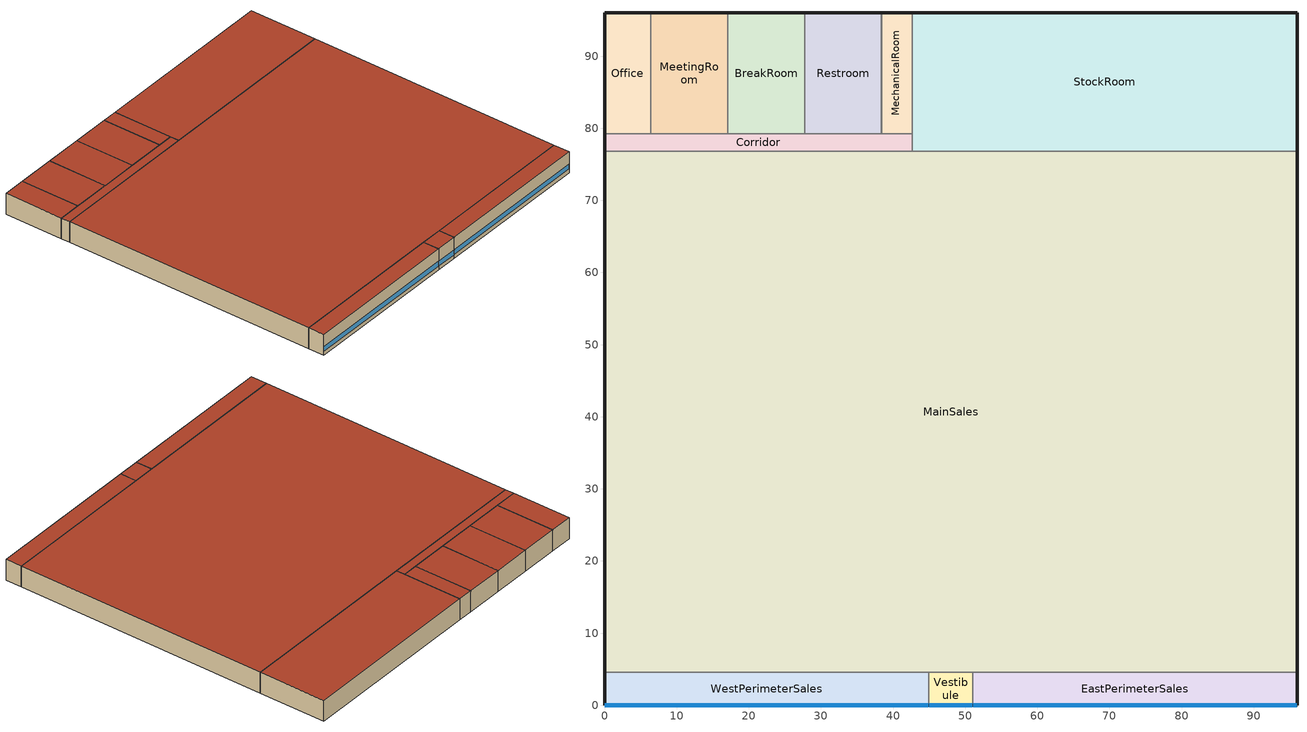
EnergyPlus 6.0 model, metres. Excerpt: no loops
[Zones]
Office
 floor ground (Unheated - 8in Slab with Carpet_Ext-slab): 6.4,96.01 6.4,79.25 0,79.25 0,96.01 z0
 wall outside (Mass_R-5.7 ci_Ext-wall): 6.4,96.01 0,96.01 0,79.25 z0:6.1
 wall to MeetingRoom (Standard_Int-Wall): 6.4,79.25 6.4,96.01 z0:6.1
 wall to Corridor (Standard_Int-Wall): 0,79.25 6.4,79.25 z0:6.1
 roof outside (IEAD_R-15 ci_Roof): 6.4,79.25 6.4,96.01 0,96.01 0,79.25 z6.1
BreakRoom
 floor ground (Unheated - 8in Slab with Carpet_Ext-slab): 27.74,96.01 27.74,79.25 17.07,79.25 17.07,96.01 z0
 wall outside (Mass_R-5.7 ci_Ext-wall): 27.74,96.01 17.07,96.01 z0:6.1
 wall to Corridor (Standard_Int-Wall): 17.07,79.25 27.74,79.25 z0:6.1
 wall to MeetingRoom (Standard_Int-Wall): 17.07,96.01 17.07,79.25 z0:6.1
 wall to Restroom (Standard_Int-Wall): 27.74,79.25 27.74,96.01 z0:6.1
 roof outside (IEAD_R-15 ci_Roof): 27.74,79.25 27.74,96.01 17.07,96.01 17.07,79.25 z6.1
WestPerimeterSales
 floor ground (Unheated - 8in Slab with Carpet_Ext-slab): 44.96,4.57 44.96,0 0,0 0,4.57 z0
 wall outside (Mass_R-5.7 ci_Ext-wall): 0,4.57 0,0 44.96,0 z0:6.1
 wall to MainSales (Standard_Int-Wall): 44.96,4.57 0,4.57 z0:6.1
 wall to Vestibule (Standard_Int-Wall): 44.96,0 44.96,4.57 z0:6.1
 window (std_window_UValue_3.237_SHGC_0.25_VT_0.318): 0.05,0 44.91,0 z1.1:2.45
 roof outside (IEAD_R-15 ci_Roof): 44.96,0 44.96,4.57 0,4.57 0,0 z6.1
Corridor
 floor ground (Unheated - 8in Slab with Carpet_Ext-slab): 42.67,79.25 42.67,76.81 0,76.81 0,79.25 z0
 wall outside (Mass_R-5.7 ci_Ext-wall): 0,79.25 0,76.81 z0:6.1
 wall to StockRoom (Standard_Int-Wall): 42.67,76.81 42.67,79.25 z0:6.1
 wall to MainSales (Standard_Int-Wall): 0,76.81 42.67,76.81 z0:6.1
 wall to MeetingRoom (Standard_Int-Wall): 17.07,79.25 6.4,79.25 z0:6.1
 wall to Restroom (Standard_Int-Wall): 38.4,79.25 27.74,79.25 z0:6.1
 wall to MechanicalRoom (Standard_Int-Wall): 42.67,79.25 38.4,79.25 z0:6.1
 roof outside (IEAD_R-15 ci_Roof): 42.67,76.81 42.67,79.25 0,79.25 0,76.81 z6.1
EastPerimeterSales
 floor ground (Unheated - 8in Slab with Carpet_Ext-slab): 96.01,4.57 96.01,0 51.05,0 51.05,4.57 z0
 wall outside (Mass_R-5.7 ci_Ext-wall): 51.05,0 96.01,0 96.01,4.57 z0:6.1
 wall to MainSales (Standard_Int-Wall): 96.01,4.57 51.05,4.57 z0:6.1
 wall to Vestibule (Standard_Int-Wall): 51.05,4.57 51.05,0 z0:6.1
 window (std_window_UValue_3.237_SHGC_0.25_VT_0.318): 51.1,0 95.96,0 z1.1:2.45
 roof outside (IEAD_R-15 ci_Roof): 96.01,0 96.01,4.57 51.05,4.57 51.05,0 z6.1
Vestibule
 floor ground (Unheated - 8in Slab with Carpet_Ext-slab): 51.05,4.57 51.05,0 44.96,0 44.96,4.57 z0
 wall outside (Mass_R-5.7 ci_Ext-wall): 44.96,0 51.05,0 z0:6.1
 wall to MainSales (Standard_Int-Wall): 51.05,4.57 44.96,4.57 z0:6.1
 window (std_window_UValue_3.237_SHGC_0.25_VT_0.318): 45.01,0 51,0 z1.1:2.45
 roof outside (IEAD_R-15 ci_Roof): 51.05,0 51.05,4.57 44.96,4.57 44.96,0 z6.1
StockRoom
 floor ground (Unheated - 8in Slab with Carpet_Ext-slab): 96.01,96.01 96.01,76.81 42.67,76.81 42.67,96.01 z0
 wall outside (Mass_R-5.7 ci_Ext-wall): 96.01,76.81 96.01,96.01 42.67,96.01 z0:6.1
 wall to MechanicalRoom (Standard_Int-Wall): 42.67,96.01 42.67,79.25 z0:6.1
 wall to MainSales (Standard_Int-Wall): 42.67,76.81 96.01,76.81 z0:6.1
 roof outside (IEAD_R-15 ci_Roof): 96.01,76.81 96.01,96.01 42.67,96.01 42.67,76.81 z6.1
MainSales
 floor ground (Unheated - 8in Slab with Carpet_Ext-slab): 96.01,76.81 96.01,4.57 0,4.57 0,76.81 z0
 wall outside (Mass_R-5.7 ci_Ext-wall): 96.01,4.57 96.01,76.81 / 0,76.81 0,4.57 z0:6.1
 roof outside (IEAD_R-15 ci_Roof): 96.01,4.57 96.01,76.81 0,76.81 0,4.57 z6.1
MeetingRoom
 floor ground (Unheated - 8in Slab with Carpet_Ext-slab): 17.07,96.01 17.07,79.25 6.4,79.25 6.4,96.01 z0
 wall outside (Mass_R-5.7 ci_Ext-wall): 17.07,96.01 6.4,96.01 z0:6.1
 roof outside (IEAD_R-15 ci_Roof): 17.07,79.25 17.07,96.01 6.4,96.01 6.4,79.25 z6.1
Restroom
 floor ground (Unheated - 8in Slab with Carpet_Ext-slab): 38.4,96.01 38.4,79.25 27.74,79.25 27.74,96.01 z0
 wall outside (Mass_R-5.7 ci_Ext-wall): 38.4,96.01 27.74,96.01 z0:6.1
 wall to MechanicalRoom (Standard_Int-Wall): 38.4,79.25 38.4,96.01 z0:6.1
 roof outside (IEAD_R-15 ci_Roof): 38.4,79.25 38.4,96.01 27.74,96.01 27.74,79.25 z6.1
MechanicalRoom
 floor ground (Unheated - 8in Slab with Carpet_Ext-slab): 42.67,96.01 42.67,79.25 38.4,79.25 38.4,96.01 z0
 wall outside (Mass_R-5.7 ci_Ext-wall): 42.67,96.01 38.4,96.01 z0:6.1
 roof outside (IEAD_R-15 ci_Roof): 42.67,79.25 42.67,96.01 38.4,96.01 38.4,79.25 z6.1
[Building]
Retail_100k_Baseline: North Axis=0; Terrain=City; Loads Convergence Tolerance Value=0.04; Temperature Convergence Tolerance Value=0.2; Solar Distribution=FullExterior; Maximum Number of Warmup Days=25
[Site:Location]
USA NV-LAS VEGAS: Latitude {deg}=36.07; Longitude {deg}=-115.17; Time Zone {hr}=-8; Elevation {m}=664
[Site:GroundTemperature:BuildingSurface]
18.89, 18.889, 18.895, 20.344, 20.899, 20.929, 20.753, 20.826, 21.013, 20.868, 19.246, 18.923
[Site:WaterMainsTemperature]
Calculation Method=CORRELATION; Annual Average Outdoor Air Temperature {C}=19.48; Maximum Difference In Monthly Average Outdoor Air Temperatures {deltaC}=25.6
[SizingPeriod:DesignDay] Barometric Pressure {Pa}=93598; Rain {0-no,1-yes}=0; Snow on ground {0-no,1-yes}=0; Day of Month=21; Daylight Savings Time Indicator=0; Humidity Indicating Type=WetBulb
Name | Maximum Dry-Bulb Temperature {C} | Daily Temp Range {C} | Humidity Indicating Conditions at Maximum Dry-Bulb | Wind Speed {m/s} design conditions vs. traditional 6.71 m/s (15 mph) | Wind Direction {Degrees; N=0, S=180} | Clearness {0.0 to 1.1} | Month | Day Type | Wind Speed {m/s} design conditions vs. traditional 3.35 m/s (7mph)
LAS_VEGAS Ann Htg 99.6% Condns DB | -1.7 | 0 | -1.7 | 3.1 | 240 | 0 | 1 | WinterDesignDay
LAS_VEGAS Ann Clg .4% Condns DB=>MWB | 42.4 | 13.6 | 19.4 |  | 230 | 1 | 7 | SummerDesignDay | 5.3
LAS_VEGAS Ann Clg .4% Condns WB=>MDB | 34.7 | 13.6 | 21.9 |  | 230 | 1 | 7 | SummerDesignDay | 5.3
[WindowMaterial:Glazing] Optical Data Type=SpectralAverage; Thickness=0.003; Infrared Transmittance at Normal Incidence=0; Dirt Correction Factor for Solar and Visible Transmittance=1; Solar Diffusing=No
Name | Solar Transmittance at Normal Incidence | Front Side Solar Reflectance at Normal Incidence | Back Side Solar Reflectance at Normal Incidence | Visible Transmittance at Normal Incidence | Front Side Visible Reflectance at Normal Incidence | Back Side Visible Reflectance at Normal Incidence | Front Side Infrared Hemispherical Emissivity | Back Side Infrared Hemispherical Emissivity | Conductivity
Theoretical Glass [133] | 0.2442 | 0.7058 | 0.7058 | 0.3192 | 0.6308 | 0.6308 | 0.9 | 0.9 | 0.0199
Theoretical Glass [131] | 0.3832 | 0.5668 | 0.5668 | 0.495 | 0.455 | 0.455 | 0.9 | 0.9 | 0.0199
Theoretical Glass [132] | 0.4826 | 0.4674 | 0.4674 | 0.6216 | 0.3284 | 0.3284 | 0.9 | 0.9 | 0.0199
Theoretical Glass [128] | 0.3461 | 0.6039 | 0.6039 | 0.4573 | 0.4927 | 0.4927 | 0.999 | 0.999 | 299.383
[Material]
Name | Roughness | Thickness | Conductivity | Density | Specific Heat | Thermal Absorptance | Solar Absorptance | Visible Absorptance | Thickness {m} | Conductivity {W/m-K} | Density {kg/m3} | Specific Heat {J/kg-K}
Roof Membrane | VeryRough | 0.0095 | 0.16 | 1121.29 | 1460 | 0.9 | 0.7 | 0.7
Roof Insulation | MediumRough | 0.125 | 0.049 | 265 | 836.8 | 0.9 | 0.7 | 0.7
Metal Decking | MediumSmooth | 0.0015 | 45.006 | 7680 | 418.4 | 0.9 | 0.7 | 0.3
GP01 1/2 GYPSUM | Smooth | 0.0127 | 0.16 | 800 | 1090 | 0.9 | 0.7 | 0.5
1IN Stucco | Smooth | 0.0253 | 0.6918 | 1858 | 837 | 0.9 | 0.92 | 0.92
8IN Concrete HW | MediumRough | 0.2033 | 1.7296 | 2243 | 837 | 0.9 | 0.65 | 0.65
Wall Insulation [4] | MediumRough | 0.0339 | 0.0432 | 91 | 837 | 0.9 | 0.5 | 0.5
1/2IN Gypsum | Smooth | 0.0127 | 0.16 | 784.9 | 830 | 0.9 | 0.92 | 0.92
MAT-CC05 8 HW CONCRETE | Rough | 0.2032 | 1.311 | 2240 | 836.8 | 0.9 | 0.7 | 0.7
Floor Insulation [1] | MediumRough | 0.0464 | 0.045 | 265 | 836.8 | 0.9 | 0.7 | 0.7
METAL Door Medium 18Ga_1; METAL Door Medium 18Ga_2 | Smooth | 0.0013 | 45.3149 | 7833.03 | 502.08 | 0.8 | 0.5 | 0.5
Std Wood 6inch | MediumSmooth |  |  |  |  | 0.9 | 0.7 | 0.7 | 0.15 | 0.12 | 540 | 1210
Std AC02 | MediumSmooth |  |  |  |  | 0.9 | 0.7 | 0.2 | 0.0127 | 0.057 | 288 | 1339
Std MAT-CC05 4  MW CONCRETE | Rough |  |  |  |  | 0.9 | 0.7 | 0.2 | 0.1 | 0.858 | 1968 | 836.8
Std PW05 | MediumSmooth |  |  |  |  | 0.9 | 0.78 | 0.78 | 0.0191 | 0.115 | 545 | 1213
Std Steel_Brown_Regular | Smooth |  |  |  |  | 0.9 | 0.92 | 0.92 | 0.0015 | 44.9696 | 7689 | 418
[Material:NoMass]
Name | Roughness | Thermal Resistance {(m2-K)/W} | Thermal Absorptance | Solar Absorptance | Visible Absorptance | Thermal Resistance {m2-K/W}
CP02 CARPET PAD | VeryRough | 0.2165 | 0.9 | 0.7 | 0.8
AIR | Smooth | 0.2515 | 0.8 | 0.5 | 0.5
AIR [1] | Smooth | 0.1214 | 0.8 | 0.5 | 0.5
Std CP02 CARPET PAD | VeryRough |  | 0.9 | 0.7 | 0.8 | 0.21648
MAT-AIR-WALL | Rough |  | 0.9 | 0.7 |  | 0.207949
Std Opaque Door panel_con; Std Opaque Door panel_semi | MediumRough |  | 0.9 | 0.7 | 0.7 | 0.12327
Std Overhead Door Panel | MediumRough |  | 0.9 | 0.7 | 0.7 | 0.255345
[Construction]
InteriorFurnishings: Std Wood 6inch
INT-FLOOR-UNDERSIDE: Std CP02 CARPET PAD, Std MAT-CC05 4  MW CONCRETE
INT-FLOOR-SLAB: Std MAT-CC05 4  MW CONCRETE
DropCeiling: Std AC02
Sloped_Metal_Roof: Std Steel_Brown_Regular, Std PW05
Gable_Wall: Std PW05
AIR-WALL: MAT-AIR-WALL
Std Swinging Door_con: Std Opaque Door panel_con
Std Swinging Door_semi: Std Opaque Door panel_semi
Std Overhead Door: Std Overhead Door Panel
std_window_UValue_3.237_SHGC_0.25_VT_0.318: Theoretical Glass [133]
std_window_UValue_3.237_SHGC_0.39_VT_0.495; std_window_UValue_3.237_SHGC_0.39_VT_0.495_west: Theoretical Glass [131]
std_window_UValue_3.237_SHGC_0.49_VT_0.622: Theoretical Glass [132]
std_window_UValue_6.922_SHGC_0.36_VT_0.457: Theoretical Glass [128]
IEAD_R-15 ci_Roof: Roof Membrane, Roof Insulation, Metal Decking
Standard_Int-Wall: GP01 1/2 GYPSUM, GP01 1/2 GYPSUM
Mass_R-5.7 ci_Ext-wall: 1IN Stucco, 8IN Concrete HW, Wall Insulation [4], 1/2IN Gypsum
Unheated - 8in Slab with Carpet_Ext-slab: MAT-CC05 8 HW CONCRETE, CP02 CARPET PAD
Mass_R-6.3 ci_ExposedFloor: Floor Insulation [1], MAT-CC05 8 HW CONCRETE, CP02 CARPET PAD
Swinging_NR_door: METAL Door Medium 18Ga_1, AIR, METAL Door Medium 18Ga_2
Non-Swinging_NR_door: METAL Door Medium 18Ga_1, AIR [1], METAL Door Medium 18Ga_2
[ComponentCost:LineItem] Line Item Type=Construction
Name | Item | Cost per Area {$/m2} | Cost per Area
Interior Furnishings | InteriorFurnishings | 1
Interior Floor | INT-FLOOR-UNDERSIDE | 15
Interior Floor Slab | INT-FLOOR-SLAB | 35
Drop Ceiling | DropCeiling | 10
Sloped Metal Roof | Sloped_Metal_Roof | 1
Gable Wall | Gable_Wall | 1
Air Wall | AIR-WALL | 1
Swinging Door Conditioned | Std Swinging Door_con | 1
Swinging Door Semi-conditioned | Std Swinging Door_semi | 1
Overhead Door | Std Overhead Door | 1
south:std_window_UValue_3.237_SHGC_0.25_VT_0.318 | std_window_UValue_3.237_SHGC_0.25_VT_0.318 |  | 243.623
east:std_window_UValue_3.237_SHGC_0.39_VT_0.495 | std_window_UValue_3.237_SHGC_0.39_VT_0.495 |  | 215.97
north:std_window_UValue_3.237_SHGC_0.49_VT_0.622 | std_window_UValue_3.237_SHGC_0.49_VT_0.622 |  | 209.729
west:std_window_UValue_3.237_SHGC_0.39_VT_0.495_west | std_window_UValue_3.237_SHGC_0.39_VT_0.495_west |  | 215.97
SkylightConst:std_window_UValue_6.922_SHGC_0.36_VT_0.457 | std_window_UValue_6.922_SHGC_0.36_VT_0.457 |  | 205.748
roofs:IEAD_R-15 ci_Roof | IEAD_R-15 ci_Roof |  | 34.3904
int-walls:Standard_Int-Wall | Standard_Int-Wall |  | 1
ext-walls:Mass_R-5.7 ci_Ext-wall | Mass_R-5.7 ci_Ext-wall |  | 41.1612
ext-slab:Unheated - 8in Slab with Carpet_Ext-slab | Unheated - 8in Slab with Carpet_Ext-slab |  | 24.86
exposed-floor:Mass_R-6.3 ci_ExposedFloor | Mass_R-6.3 ci_ExposedFloor |  | 32.9966
door:Swinging_NR_door | Swinging_NR_door |  | 1
non-swinging-door:Non-Swinging_NR_door | Non-Swinging_NR_door |  | 1
[Zone] Type=1; Multiplier=1; Ceiling Height=AutoCalculate; Part of Total Floor Area=Yes
Name | Volume
Office | 654.1192
BreakRoom; MeetingRoom; Restroom | 1090.2
WestPerimeterSales; EastPerimeterSales | 1253.02
Corridor | 634.2974
Vestibule | 169.9011
StockRoom | 6243.86
MainSales | 42279.9
MechanicalRoom | 436.0794
[InternalMass] Construction=InteriorFurnishings
Name | Zone | Surface Area
Office Internal Mass | Office | 214.606
BreakRoom Internal Mass | BreakRoom | 357.6767
WestPerimeterSales Internal Mass | WestPerimeterSales | 411.096
Corridor Internal Mass | Corridor | 208.1028
EastPerimeterSales Internal Mass | EastPerimeterSales | 411.096
Vestibule Internal Mass | Vestibule | 55.7418
StockRoom Internal Mass | StockRoom | 2048.51
MainSales Internal Mass | MainSales | 13871.4
MeetingRoom Internal Mass | MeetingRoom | 357.6767
Restroom Internal Mass | Restroom | 357.6767
MechanicalRoom Internal Mass | MechanicalRoom | 143.0707
[ZoneInfiltration:DesignFlowRate] Schedule=INFIL_SCH; Design Volume Flow Rate Calculation Method=Flow/ExteriorWallArea; Flow per Exterior Surface Area {m3/s/m2}=0.000302; Constant Term Coefficient=1; Temperature Term Coefficient=0; Velocity Term Coefficient=0; Velocity Squared Term Coefficient=0
Name | Zone
Office_Infiltration | Office
BreakRoom_Infiltration | BreakRoom
WestPerimeterSales_Infiltration | WestPerimeterSales
Corridor_Infiltration | Corridor
EastPerimeterSales_Infiltration | EastPerimeterSales
Vestibule_Infiltration | Vestibule
StockRoom_Infiltration | StockRoom
MainSales_Infiltration | MainSales
MeetingRoom_Infiltration | MeetingRoom
Restroom_Infiltration | Restroom
MechanicalRoom_Infiltration | MechanicalRoom
[People] Schedule=BLDG_OCC_SCH; Number of People Calculation Method=People; Fraction Radiant=0.3; User Specified Sensible Fraction=AUTOCALCULATE; Activity Level Schedule=ACTIVITY_SCH; Carbon Dioxide Generation Rate {m3/s-W}=3.82E-8; Enable ASHRAE 55 Comfort Warnings=No; MRT Calculation=ZoneAveraged; Work Efficiency Schedule=WORK_EFF_SCH; Clothing Schedule=CLOTHING_SCH; Air Velocity Schedule=AIR_VELO_SCH; Thermal Comfort Report=FANGER
Name | Zone | Number of People
Office People | Office | 5.7729
BreakRoom People | BreakRoom | 134.7547
WestPerimeterSales People | WestPerimeterSales | 13.2784
EastPerimeterSales People | EastPerimeterSales | 13.2784
Vestibule People | Vestibule | 1.8005
StockRoom People | StockRoom | 36.6684
MainSales People | MainSales | 448.0447
MeetingRoom People | MeetingRoom | 96.2508
Restroom People | Restroom | 11.553
[Lights] Schedule=BLDG_LIGHT_SCH; Design Level Calculation Method=LightingLevel; Return Air Fraction=0; Fraction Visible=0.2; Fraction Replaceable=1; Return Air Fraction is Calculated from Plenum Temperature=No
Name | Zone | Design Level {W} | Fraction Radiant
Office_Lights | Office | 1270.47 | 0.37
BreakRoom_Lights | BreakRoom | 1559.47 | 0.37
WestPerimeterSales_Lights | WestPerimeterSales | 7412.06 | 0.42
Corridor_Lights | Corridor | 559.7966 | 0.37
EastPerimeterSales_Lights | EastPerimeterSales | 7412.06 | 0.42
Vestibule_Lights | Vestibule | 149.9455 | 0.37
StockRoom_Lights | StockRoom | 8818.84 | 0.42
MainSales_Lights | MainSales | 250100 | 0.42
MeetingRoom_Lights | MeetingRoom | 2251.57 | 0.37
Restroom_Lights | Restroom | 1732.94 | 0.37
MechanicalRoom_Lights | MechanicalRoom | 1155.3 | 0.37
[ElectricEquipment] Schedule=BLDG_EQUIP_SCH; Design Level Calculation Method=EquipmentLevel; Fraction Latent=0; Fraction Radiant=0.5; Fraction Lost=0
Name | Zone | Design Level {W}
Office_PlugMisc_Equip | Office | 865.9353
BreakRoom_PlugMisc_Equip | BreakRoom | 5005.69
WestPerimeterSales_PlugMisc_Equip | WestPerimeterSales | 885.9118
EastPerimeterSales_PlugMisc_Equip | EastPerimeterSales | 885.9118
StockRoom_PlugMisc_Equip | StockRoom | 8265.75
MainSales_PlugMisc_Equip | MainSales | 29892.8
MeetingRoom_PlugMisc_Equip | MeetingRoom | 1443.23
Restroom_PlugMisc_Equip | Restroom | 193.1454
[Exterior:Lights]
Exterior Facade Lighting: Schedule=ALWAYS_ON; Design Level=37209.4; Control Option=AstronomicalClock
[UtilityCost:Tariff]
Name | Output Meter | Conversion Factor Choice | Time of Use Period Schedule | Season Schedule | Demand Window Length | Monthly Charge or Variable | Group
NevadaPower_LGS-3_LargeGeneral | ElectricityNet:Facility | kWh | NevadaPowTOUSched | NevadaPowSeasonsSched | HalfHour | 184 | Comm Elect
NevadaPower_LGS-2_LargeGeneral | ElectricityNet:Facility | kWh | NevadaPowTOUSched | NevadaPowSeasonsSched | HalfHour | 179 | Comm Elect
NevadaPower_LGS-1_LargeGeneral | ElectricityNet:Facility | kWh |  |  | HalfHour | 15.7 | Comm Elect
NevadaPower_GS_GeneralService | ElectricityNet:Facility | kWh |  |  | HalfHour | 11 | Comm Elect
NV_EIAMonthlyRateGas | Gas:Facility | MCF |  |  |  | 0 | Comm Gas
[UtilityCost:Charge:Simple]
Name | Charge Variable | Tariff | Source Variable | Season | Category Variable | Cost per Unit Value or Variable
 | SummerPeakEnergyCharge | NevadaPower_LGS-3_LargeGeneral | PeakEnergy | Summer | EnergyCharges | 0.0858
 | SummerOffPeakEnergyCharge | NevadaPower_LGS-3_LargeGeneral | OffPeakEnergy | Summer | EnergyCharges | 0.0484
 | SummerShoulderEnergyCharge | NevadaPower_LGS-3_LargeGeneral | ShoulderEnergy | Summer | EnergyCharges | 0.0706
 | WinterEnergyCharge | NevadaPower_LGS-3_LargeGeneral | totalEnergy | Winter | EnergyCharges | 0.04925
 | DeferredAccountingEnergyCharge | NevadaPower_LGS-3_LargeGeneral | totalEnergy | Annual | EnergyCharges | 0.0128
 | FacilitiesDemandCharge | NevadaPower_LGS-3_LargeGeneral | totalDemand | Annual | DemandCharges | 2.94
 | WinterDemandCharge | NevadaPower_LGS-3_LargeGeneral | totalDemand | Winter | DemandCharges | 0.5
 | SummerOnPeakDemandCharge | NevadaPower_LGS-3_LargeGeneral | PeakDemand | Summer | DemandCharges | 8.36
 | SummerShoulderDemandCharge | NevadaPower_LGS-3_LargeGeneral | ShoulderDemand | Summer | DemandCharges | 0.43
 | TaxofSixPtfivePercent | NevadaPower_LGS-3_LargeGeneral | SubTotal | Annual | Taxes | 0.065
 | SummerPeakEnergyCharge | NevadaPower_LGS-2_LargeGeneral | PeakEnergy | Summer | EnergyCharges | 0.0889
 | SummerOffPeakEnergyCharge | NevadaPower_LGS-2_LargeGeneral | OffPeakEnergy | Summer | EnergyCharges | 0.0502
 | SummerShoulderEnergyCharge | NevadaPower_LGS-2_LargeGeneral | ShoulderEnergy | Summer | EnergyCharges | 0.0725
 | WinterEnergyCharge | NevadaPower_LGS-2_LargeGeneral | totalEnergy | Winter | EnergyCharges | 0.0509
 | DeferredAccountingEnergyCharge | NevadaPower_LGS-2_LargeGeneral | totalEnergy | Annual | EnergyCharges | 0.0128
 | FacilitiesDemandCharge | NevadaPower_LGS-2_LargeGeneral | totalDemand | Annual | DemandCharges | 2.74
 | WinterDemandCharge | NevadaPower_LGS-2_LargeGeneral | totalDemand | Winter | DemandCharges | 0.25
 | SummerOnPeakDemandCharge | NevadaPower_LGS-2_LargeGeneral | PeakDemand | Summer | DemandCharges | 7.16
 | SummerShoulderDemandCharge | NevadaPower_LGS-2_LargeGeneral | ShoulderDemand | Summer | DemandCharges | 0.39
 | TaxofSixPtfivePercent | NevadaPower_LGS-2_LargeGeneral | SubTotal | Annual | Taxes | 0.065
 | AnnualElectConsumpCharge | NevadaPower_LGS-1_LargeGeneral | totalEnergy | Annual | EnergyCharges | 0.0646
 | AnnualDefferredAccountingCharge | NevadaPower_LGS-1_LargeGeneral | totalEnergy | Annual | EnergyCharges | 0.0128
 | AnnualFacilitiesDemandCharge | NevadaPower_LGS-1_LargeGeneral | totalDemand | Annual | DemandCharges | 3.77
 | AnnualDemandCharge | NevadaPower_LGS-1_LargeGeneral | totalDemand | Annual | DemandCharges | 1.1
 | TaxofSixPtfivePercent | NevadaPower_LGS-1_LargeGeneral | SubTotal | Annual | Taxes | 0.065
 | AnnualElectConsumpCharge | NevadaPower_GS_GeneralService | totalEnergy | Annual | EnergyCharges | 0.0783
 | AnnualDefferredAccountingCharge | NevadaPower_GS_GeneralService | totalEnergy | Annual | EnergyCharges | 0.0128
 | TaxofSixPtfivePercent | NevadaPower_GS_GeneralService | SubTotal | Annual | Taxes | 0.065
 | MonthlyRateGasCharge | NV_EIAMonthlyRateGas | totalEnergy | Annual | EnergyCharges | NV_MonthlyGasRates
 | TaxofSixPtfivePercent | NV_EIAMonthlyRateGas | SubTotal | Annual | Taxes | 0.065
[UtilityCost:Qualify] Season=Annual; Threshold Test=Count
Name | Tariff | Variable | Qualify Type | Threshold Value or Variable | Number of Months
MinDemand1000kw | NevadaPower_LGS-3_LargeGeneral | TotalDemand | Minimum | 1000 | 12
MinEnergy3500kwh | NevadaPower_LGS-3_LargeGeneral | TotalEnergy | Minimum | 3500 | 12
MinDemand300kw | NevadaPower_LGS-2_LargeGeneral | TotalDemand | Minimum | 300 | 12
MinEnergy3500kwh | NevadaPower_LGS-2_LargeGeneral | TotalEnergy | Minimum | 3500 | 12
MaxDemand1000kw | NevadaPower_LGS-2_LargeGeneral | TotalDemand | Maximum | 1000 | 1
MaxDemand300kw | NevadaPower_LGS-1_LargeGeneral | TotalDemand | Maximum | 300 | 1
MinEnergy3500kwh | NevadaPower_LGS-1_LargeGeneral | TotalEnergy | Minimum | 3500 | 12
MaxDemand300kw | NevadaPower_GS_GeneralService | TotalDemand | Maximum | 300 | 1
MaxEnergy3500kwh | NevadaPower_GS_GeneralService | TotalEnergy | Maximum | 3500 | 1
[UtilityCost:Variable]
NV_MonthlyGasRates: Tariff=NV_EIAMonthlyRateGas; Variable Type=Currency; January Value=7.51; February Value=7.65; March Value=7.82; April Value=7.88; May Value=7.78; June Value=8.22; July Value=8.87; August Value=9.26; September Value=9.02; October Value=9.31; November Value=7.45; December Value=7.24
[Schedule:Compact]
Bldg_Occ_Sch: Fraction, Through: 11/30, For: Weekdays, Until: 06:00, 0, Until: 08:00, 0.125, Until: 09:00, 0.375, Until: 11:00, 0.5, Until: 13:00, 0.625, Until: 17:00, 0.5, Until: 19:00, 0.625, Until: 21:00, 0.5, Until: 22:00, 0.375, Until: 24:00, 0.125, For: Saturday, Until: 06:00, 0, Until: 08:00, 0.125, Until: 09:00, 0.375, Until: 11:00, 0.5, Until: 19:00, 0.625, Until: 21:00, 0.5, Until: 22:00, 0.375, Until: 24:00, 0.125, For: Sunday, Until: 06:00, 0, Until: 08:00, 0.125, Until: 09:00, 0.375, Until: 11:00, 0.5, Until: 17:00, 0.625, Until: 19:00, 0.5, Until: 20:00, 0.375, Until: 22:00, 0.125, Until: 24:00, 0, For: SummerDesignDay, Until: 24:00, 1, For: WinterDesignDay, Until: 24:00, 0, For: AllOtherDays, Until: 24:00, 0, Through: 12/31, For: Weekdays, Until: 06:00, 0, Until: 08:00, 0.25, Until: 09:00, 0.5, Until: 11:00, 0.75, Until: 13:00, 1, Until: 17:00, 0.75, Until: 19:00, 1, Until: 21:00, 0.75, Until: 22:00, 0.5, Until: 24:00, 0.25, For: Saturday, Until: 06:00, 0, Until: 08:00, 0.25, Until: 09:00, 0.5, Until: 11:00, 0.75, Until: 19:00, 1, Until: 21:00, 0.75, Until: 22:00, 0.5, Until: 24:00, 0.25, For: Sunday, Until: 06:00, 0, Until: 08:00, 0.25, Until: 09:00, 0.5, Until: 11:00, 0.75, Until: 17:00, 1, Until: 19:00, 0.75, Until: 20:00, 0.5, Until: 22:00, 0.25, Until: 24:00, 0, For: SummerDesignDay, Until: 24:00, 1, For: WinterDesignDay, Until: 24:00, 0, For: AllOtherDays, Until: 24:00, 0
Infil_Sch: Fraction, Through: 12/31, For: Weekdays Saturday, Until: 06:00, 1, Until: 24:00, 0.5, For: Sunday, Until: 06:00, 1, Until: 22:00, 0.5, Until: 24:00, 1, For: SummerDesignDay, Until: 06:00, 1, Until: 24:00, 0.5, For: WinterDesignDay, Until: 06:00, 1, Until: 24:00, 0.5, For: AllOtherDays, Until: 24:00, 1
Always_On: Fraction, Through: 12/31, For: AllDays, Until: 24:00, 1
Activity_Sch: Any Number, Through: 12/31, For: AllDays, Until: 24:00, 120
Work_Eff_Sch: Fraction, Through: 12/31, For: AllDays, Until: 24:00, 0
Air_Velo_Sch: Any Number, Through: 12/31, For: AllDays, Until: 24:00, 0.2
Clothing_Sch: Any Number, Through: 04/30, For: AllDays, Until: 24:00, 1, Through: 09/30, For: AllDays, Until: 24:00, 0.5, Through: 12/31, For: AllDays, Until: 24:00, 1
NevadaPowSeasonsSched: Through: 5/31, For: AllDays, Until: 24:00, 1, Through: 9/30, For: AllDays, Until: 24:00, 3, Through: 12/31, For: AllDays, Until: 24:00, 1
NevadaPowTOUSched: Through: 12/31, For: AllDays, Until: 10:00, 3, Until: 13:00, 2, Until: 19:00, 1, Until: 22:00, 2, Until: 24:00, 3
Bldg_Light_Sch: Fraction, Through: 12/31, For: Weekdays Saturday, Until: 06:00, 0.1, Until: 09:00, 0.5, Until: 21:00, 0.9, Until: 24:00, 0.5, For: Sunday, Until: 06:00, 0.1, Until: 09:00, 0.5, Until: 19:00, 0.9, Until: 22:00, 0.5, Until: 24:00, 0.1, For: SummerDesignDay, Until: 24:00, 1, For: WinterDesignDay, Until: 24:00, 0, For: AllOtherDays, Until: 24:00, 0
Bldg_Equip_Sch: Fraction, Through: 12/31, For: Weekdays Saturday, Until: 06:00, 0.4, Until: 09:00, 0.6, Until: 21:00, 0.9, Until: 24:00, 0.6, For: Sunday, Until: 06:00, 0.4, Until: 09:00, 0.6, Until: 19:00, 0.9, Until: 22:00, 0.6, Until: 24:00, 0.4, For: SummerDesignDay, Until: 24:00, 1, For: WinterDesignDay, Until: 24:00, 0, For: AllOtherDays, Until: 24:00, 0
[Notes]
Start SimMetaData
WeatherFileName=USA_NV_Las.Vegas_TMY2.epw
RoofConstruction=Insulation Entirely Above Deck
ExtWallConstruction=Mass
End SimMetaData
Number of Zones: 11
US National Holidays
